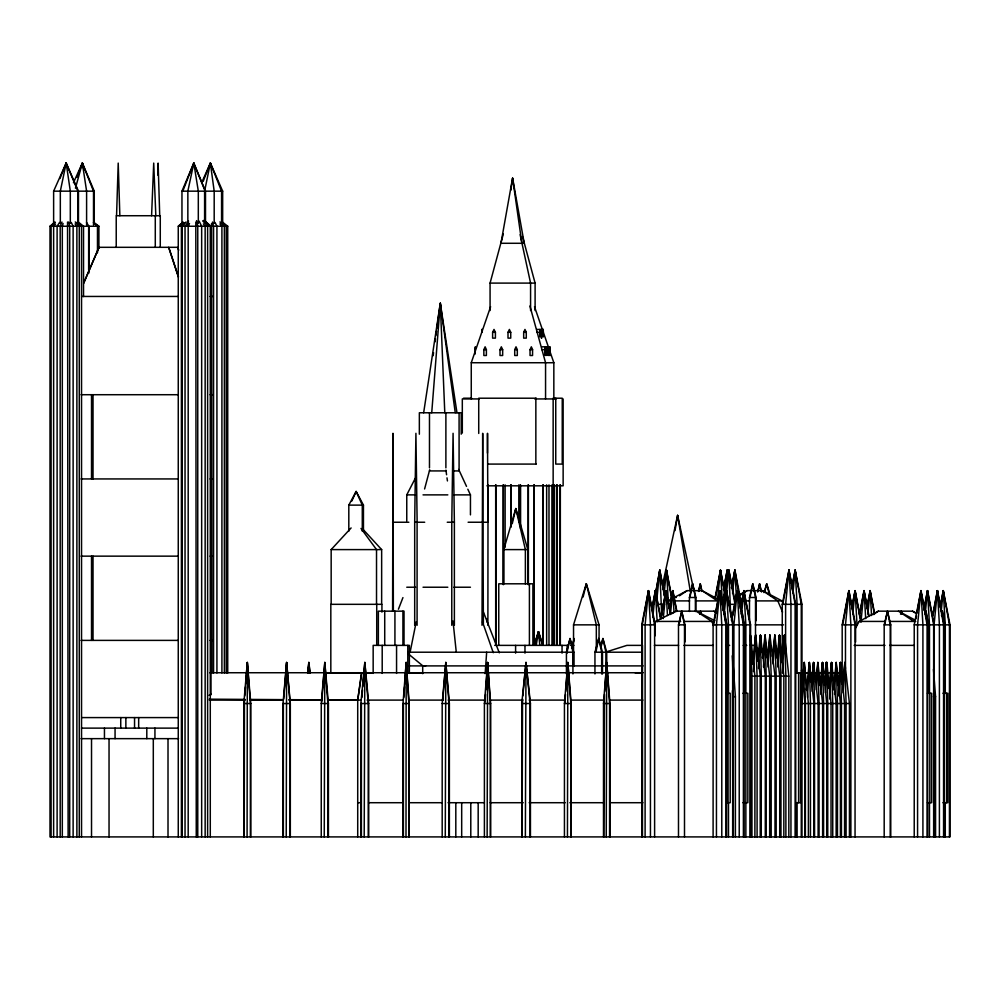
<?xml version="1.0" encoding="UTF-8"?>
<svg xmlns="http://www.w3.org/2000/svg" width="1000" height="1000" viewBox="0 0 1000 1000"><rect width="100%" height="100%" fill="white"/><g stroke="black" fill="none" stroke-linecap="round" stroke-linejoin="round"><path stroke-width="1.5" d="M392.6 611.237L392.975 433.3L393.35 611.237M487.438 453.125L487.512 433.3L487.887 522.238L468.113 522.238M414.688 625.3L414.688 522.238L415.913 433.3L417.088 518.488L417.088 625.3M826.075 673.112L826.237 662.475L827.05 670.075L826.237 662.475L825.062 673.112M826.7 670.075L826.85 662.475L831.038 703.525L831.038 836.912M822.275 673.112L822.513 662.475L826.725 703.525L826.725 836.912M779.275 644.225L779.5 635.112L783.838 676.15L783.838 836.912M813.337 673.112L813.587 662.475L818.112 703.525L818.112 836.912M831.3 673.112L831.562 662.475L836.162 703.525L836.162 836.912M840.138 673.112L840.4 662.475L844.575 703.525L844.575 836.912M760.212 644.225L760.438 635.112L765.288 676.15L765.288 836.912M804.075 670.075L804.275 662.475L808.388 703.525L808.388 836.912M784.225 644.225L784.475 635.112L788.825 676.15L788.825 836.912M809.15 670.075L809.35 662.475L813.938 703.525L813.938 836.912M844.688 668.55L844.85 662.475L849.438 703.525L849.438 836.912M764.912 641.188L765.088 635.112L769.675 676.15L769.675 836.912M817.675 668.55L817.85 662.475L822.625 703.525L822.625 836.912M835.987 670.075L836.213 662.475L840.413 703.525L840.413 836.912M116.562 215.725L118.212 163.088L119.85 215.725M157.75 175.113L158.125 163.088L159.725 215.725M308.512 673.112L308.85 662.475L310.138 673.112M755.3 645.75L755.662 635.112L760.225 676.15L760.225 836.912M769.688 641.188L769.9 635.112L775.013 676.15L775.013 836.912M774.412 647.275L774.513 644.225M774.625 641.188L774.85 635.112L779.725 676.15L779.725 836.912M151.588 215.725L153.713 163.088L155.825 215.725M440.112 307.95L440.325 303.325L456.975 412.775M825.438 692.875L826.85 662.475L827.2 670.075M541.388 338.125L541.525 329.438L541.663 338.125M543.1 336.675L543.237 329.438L536.9 329.438M549.8 346.812L549.938 355.5L549.8 346.812L542.075 346.812M812.237 691.363L813.587 662.475L814.025 671.6M820.95 694.4L822.513 662.475L823.1 673.112M763.487 667.038L765.088 635.112L765.85 648.787M777.862 667.038L779.5 635.112L779.987 645.75M829.7 698.962L831.55 662.475L831.95 671.6M782.487 673.112L784.463 635.112L784.963 645.75M834.525 694.4L836.213 662.475L836.912 676.15M838.625 695.913L840.387 662.475L840.913 673.112M802.775 689.837L804.275 662.475L804.963 676.15M807.487 697.438L809.35 662.475L809.862 673.112M672.45 596.862L672.8 590.638L676.938 611.462M728.65 573.225L728.825 570.125L722.062 604.325L724.338 604.325M816.338 689.837L817.85 662.475L818.188 668.55M843.175 692.875L844.85 662.475L845.163 668.55M927.163 596.862L927.513 590.638L934.262 624.85L934.262 836.912M655.138 595.312L655.413 590.638L660.962 618.9M659.338 577.9L659.775 570.125L665.05 596.888M666.225 574.788L666.488 570.125L671.75 596.888M665.85 593.75L666.025 590.638L670.7 614.438M720.2 574.788L720.475 570.125L724.862 592.425M726.95 574.788L727.225 570.125L728.112 574.587M737.013 595.312L737.275 590.638L744.013 624.85L744.013 836.912M743.7 593.75L743.888 590.638L750.588 624.85L750.588 836.912M758.538 668.55L760.438 635.112L760.925 644.225M794.987 573.225L795.163 570.125L801.963 604.325L801.963 836.912M848.7 593.75L848.875 590.638L855.6 624.85L855.6 642M854.9 593.75L855.075 590.638L851.562 608.488M863.875 593.75L864.062 590.638L869.038 615.925M869.963 593.75L870.138 590.638L874.538 612.95M920.775 593.75L920.962 590.638L927.7 624.85M943.012 595.312L943.275 590.638L950 624.85L950 836.912L50 836.912L50 226.25L54.612 222.237M475.163 349.7L475.337 346.812L475.163 354.05M546.512 349.7L546.688 346.812L546.862 355.5L546.862 349.7M548.162 349.7L548.337 346.812L548.5 355.5L548.5 349.7M648.1 596.862L648.462 590.638L655.225 624.85L655.225 635.763M719.45 596.862L719.812 590.638L726.575 624.85L726.575 836.912M726.15 596.862L726.513 590.638L733.275 624.85L733.35 836.912M734.688 573.225L734.862 570.125L741.325 602.837M768.025 667.038L769.9 635.112L770.25 641.188M773.125 663.988L774.837 635.112L775.225 641.188M788.8 573.225L788.975 570.125L782.262 604.325L782.262 654.275M937.15 595.312L937.425 590.638L944.188 624.85L944.188 836.912M753.462 671.6L755.65 635.112L756.213 644.225M485.05 702L485.538 694.4M485.838 689.837L487.612 662.475L490.625 703.525L490.625 836.912M403.812 697.438L404.538 686.8M404.738 683.763L406.175 662.475L403 703.525L403 836.912M604.487 694.4L603.85 836.912M604.7 691.363L606.712 662.475L609.938 703.525L609.938 836.912M564.85 703.525L565.513 694.4M565.737 691.363L567.837 662.475L571.15 703.525L571.15 836.912M244.45 700.475L244.213 836.912M244.788 695.913L245.487 686.8M245.712 683.763L247.325 662.475L250.787 703.525L250.787 836.912M321.7 702L324.8 662.475L328.425 703.525L328.425 836.912M484.4 836.912L484.4 703.525L487.612 662.475L490.35 703.525L490.35 836.912M603.5 836.912L603.5 703.525L606.712 662.475L609.587 703.525L609.587 836.912M283.712 698.962L286.625 662.475L290.325 703.525L290.325 836.912M431.725 412.775L440.3 303.325L455.262 412.775M442.775 700.475L445.812 662.475L449.375 703.525L449.375 836.912M564.438 836.912L564.438 703.525L567.837 662.475L570.8 703.525L570.8 836.912M361.912 697.438L362.537 689.837M362.8 686.8L364.825 662.475L368.725 703.525L368.725 836.912M243.8 836.912L243.8 703.525L247.325 662.475L250.375 703.525L250.375 836.912M321.25 836.912L321.25 703.525L324.8 662.475L327.875 703.525L327.875 836.912M82.112 166.038L82.375 163.088L94.262 191.163L94.262 223.4M283 836.912L283 703.525L286.625 662.475L290.113 703.525L290.113 836.912M442.188 836.912L442.188 703.525L445.812 662.475L449.038 703.525L449.038 836.912M825.238 673.112L826.225 662.475L826.35 670.075M538.062 636.087L538.475 631.688L542.812 644.887M522.525 698.962L522.1 836.912M522.825 695.913L526 662.475L526.038 667.038M802.663 679.2L804.262 662.475L805.387 703.525L805.387 836.912M307.8 673.112L308.837 662.475L309.913 673.112M360.85 836.912L360.85 703.525L364.825 662.475L368.237 703.525L368.237 836.912M652.837 617.075L655.4 590.638L660.512 618.9L666.012 590.638L670.312 614.438M670.512 613.962L672.8 590.638L676.55 611.462M724.375 612.413L726.513 590.638L732.663 624.85L732.663 836.912M726.237 596.55L728.825 570.125L724.013 596.888M732.575 593.438L734.862 570.125L741.012 607.45M741.6 613.962L743.888 590.638L750.037 624.85L750.037 836.912M792.9 593.438L795.163 570.125L801.275 604.325L801.275 836.912M838.162 685.275L840.387 662.475M867.875 613.962L870.138 590.638L874.4 614.438M925.212 613.962L927.5 590.638L933.65 624.85L933.65 836.912M656.688 601.213L659.775 570.125L664.887 598.375M664.013 595L666.488 570.125L671.6 598.375M663.225 618.625L666.025 590.638L666.812 598.413M717.525 599.663L720.475 570.125L724.5 592.425M725.062 591.888L727.212 570.125L728.3 576.075M733.888 684.1L733.888 624.85L737.275 590.638L743.4 624.85L743.4 836.912M852.775 613.962L855.075 590.638L852.675 604.025M861.125 620.188L864.05 590.638L868.625 615.925M941.263 610.85L943.275 590.638L949.45 624.85L949.45 836.912M833.438 689.837L836.2 662.475L837.463 703.525L837.463 836.912M521.75 836.912L521.75 703.525L526 662.475L525.375 836.912M824.5 685.275L826.838 662.475L827.75 703.525L827.75 836.912M806.425 689.837L809.338 662.475L810.45 703.525L810.45 836.912M781.538 662.475L784.463 635.112L785.888 676.15L785.888 836.912M828.775 688.312L831.55 662.475L832.75 703.525L832.75 836.912M486.662 652.212L485.15 673.662M757.588 660.95L760.425 635.112L761.263 676.15L761.263 836.912M811.413 682.237L813.587 662.475L814.55 703.525L814.55 836.912M842.513 683.763L844.85 662.475L846.087 703.525L846.087 836.912M752.425 663.988L755.65 635.112L757.087 676.15L757.087 836.912M776.963 657.913L779.488 635.112L780.962 676.15L780.962 836.912M819.987 685.275L822.513 662.475L823.575 703.525L823.575 836.912M762.463 657.913L765.075 635.112L766.188 676.15L766.188 836.912M772.375 656.388L774.837 635.112L776.175 676.15L776.175 836.912M815.562 682.237L817.85 662.475L819.062 703.525L819.062 836.912M307.587 673.112L308.837 662.475L309.025 668.55M767.225 657.913L769.887 635.112L771.175 676.15L771.175 836.912M210.012 166.038L210.375 163.088L210.963 166.038M925.675 614.212L926.05 611.163L928.587 624.85L928.587 693.263M741.575 614.212L741.975 611.163L744.425 624.85L744.425 693.263M193.4 166.038L193.787 163.088L205.5 191.163L205.5 221.863M65.75 166.038L66.15 163.088L53.625 191.163L53.625 223.4M433.137 355.737L433.562 352.65M435.025 341.863L435.45 338.775M435.875 335.7L436.5 331.075M436.925 327.987L440.288 303.325L440.938 311.025M361.538 672.75L357.713 700.1L357.713 836.912M510.838 190.25L512.612 178.137L524.212 243.287L500.962 243.287L512.562 178.137M423.65 412.775L440.275 303.325L444.787 412.775M536.3 644.887L538.475 631.688L542.463 644.887M675.025 530.6L677.625 515.388L694.062 591.4M741.438 614.212L741.975 611.163L743.75 624.85L743.75 693.263M652.738 605.513L655.4 590.638L656.025 596.862M656.038 590.938L659.762 570.125L660.25 574.788M663.812 584.987L666.475 570.125L662.663 589.45M661.213 617.413L666.025 590.638L667.475 615.525M669.85 607L672.788 590.638L673.112 593.75M715.662 596.888L720.462 570.125L720.938 574.788M724.55 584.987L727.212 570.125L727.537 573.225M722.938 602.837L723.475 599.862M732.75 615.925L737.262 590.638L737.9 596.862M740.938 607L743.875 590.638L744.212 593.75M792.5 584.987L795.163 570.125L795.938 577.9M843 623.362L848.875 590.638L855.05 624.85L855.05 836.912M860.05 612.95L864.05 590.638L864.825 598.413M867.738 604.025L870.125 590.638L870.763 596.862M915.9 618.9L916.438 615.925M916.963 612.95L920.95 590.638L927.087 624.85L927.087 836.912M940.6 605.513L943.263 590.638L943.9 596.862M713.913 623.362L719.8 590.638L725.962 624.85L725.962 836.912M723.562 607L726.513 590.638L727.15 596.862M723.85 614.212L724.4 611.163L726.912 624.85L726.912 693.263M732.175 584.987L734.85 570.125L735.188 573.225M783.075 602.837L788.962 570.125L785.612 604.325L785.612 654.275M924.55 607L927.5 590.638L928.125 596.862M932.862 615.925L937.412 590.638L932.463 615.925M925.487 614.212L926.05 611.163L927.763 624.85L927.7 836.912M941.488 615.725L942.337 611.163L944.875 624.85L944.875 693.263M714.938 598.375L720.462 570.125L722.375 602.775M842.188 684.1L842.188 624.85L848.863 590.638L849.188 593.75M641.75 836.912L641.75 624.85L648.45 590.638L654.613 624.85L654.613 836.912M651.587 609.975L655.4 590.638L657.163 621.737M698.763 591.4L700.263 583.8L702.075 591.4M713.1 836.912L713.1 624.85L719.8 590.638L720.138 593.75M723.413 589.45L727.212 570.125L727.675 577.9M722.712 609.975L726.513 590.638L728.487 624.85L728.487 693.462M731.35 587.962L734.85 570.125L736.475 598.1M731.413 620.388L737.262 590.638L739.225 624.85L739.225 836.912M740.375 608.488L743.875 590.638L745.863 624.85L745.863 836.912M791.637 587.962L795.163 570.125L797.1 604.325L797.1 673.012M859.362 614.438L864.05 590.638L865.7 618.625M866.612 608.488L870.125 590.638L871.55 615.525M914.225 836.912L914.225 624.85L920.95 590.638L921.737 598.413M923.7 609.975L927.5 590.638L929.475 624.85L929.475 693.462M940.037 607L943.263 590.638L945.275 624.85L945.275 693.462M669.262 608.488L672.788 590.638L674.025 612.413M758.088 591.4L759.587 583.8L761.587 592.013M410.112 652.212L416.213 621.812M750.037 597.487L752.763 583.8L756.062 597.487L756.062 620.8M678.962 624.85L681.725 611.163L684.975 624.85L684.975 642M689.912 597.487L692.65 583.8L695.925 597.487L695.925 611.475M699.862 614.212L700.487 611.163L701.162 613.9M884.675 624.85L887.45 611.163L890.763 624.85L890.763 836.912M70.312 223.4L70.312 191.163L66.175 163.088L60.325 191.163L60.325 223.4M572.587 646.125L574.225 638.525L571.587 648.112M596.1 650.688L598.713 638.525L602.475 652.212L602.475 673.938M662.438 585.325L677.562 515.388M601.263 646.125L602.913 638.525L606.725 652.212L606.725 672.387M567.038 652.212L570.025 638.525L573.75 652.212L573.75 666.188M512.238 523.75L515.825 508.55L527.837 549.6L527.837 583.95M678.487 836.912L678.487 624.85L681.725 611.163L684.5 624.85L684.5 836.912M689.425 611.475L689.425 597.487L692.65 583.8L695.375 597.487L695.375 611.475M698.462 591.4L700.263 583.8L701.775 591.4M900.537 614.212L901.25 611.163L901.988 614.212M699.837 613.9L700.487 611.163L701.112 614.212M757.638 592.013L759.587 583.8L761.087 591.4M884.188 836.912L884.188 624.85L887.45 611.163L890.212 624.85L890.212 836.912M749.488 619.25L749.488 597.487L752.763 583.8L755.512 597.487L755.512 644.125M583.1 597L586.337 583.8L599.062 624.85L599.062 641.575M764.912 591.138L766.737 583.8L770.375 595.525M424.6 488.963L429.7 469.762M490.075 310.538L490.075 283.1L503.312 234.037M594.95 673.938L594.95 652.212L598.713 638.525L601.663 652.212L601.663 673.938M63.087 223.45L62.312 226.25L62.312 836.912M75.438 188.2L82.362 163.088L93.513 191.163L93.513 224.938M600.638 646.737L602.913 638.525L605.9 652.212L605.9 673.938M503.762 583.95L503.762 549.6L515.775 508.55L525.375 549.6L525.375 583.95M534.5 644.887L538.462 631.688L539.675 639.012M573.538 665.9L573.538 624.85L586.287 583.8M763.95 592.6L766.688 583.8L769.225 594.062M534.15 644.887L538.462 631.688L539.775 644.887M471.262 398.938L471.262 362.738L490.6 306.7M77.05 177.125L82.35 163.088L83.725 168.988M398.425 609.225L402.938 597.6M182.787 191.163L193.775 163.088L205.15 191.163L205.15 221.863M203.2 181.337L210.362 163.088L214.188 191.163L214.188 223.4M59.975 178.525L66.137 163.088M181.962 223.4L181.962 191.163L193.775 163.088L194.338 166.038M61.988 222.037L60.188 226.25L60.188 836.912M83.713 282.975L98.987 247.312L177.512 247.312L178.738 250.175M83.713 283.15L98.987 247.475M483.85 349.7L485.125 346.812L486.388 349.675L486.388 355.5L483.85 355.5L483.85 349.7L486.388 349.7M201.637 182.738L210.35 163.088L204.6 191.163L204.6 221.863M351.825 501.025L356.15 491.45L363.45 505.125L363.45 531.2M523.675 332.337L524.975 329.438L526.275 332.337L526.275 338.125L523.675 338.125L523.675 332.337L526.275 332.337M530.037 349.7L531.337 346.812L532.562 349.538L532.562 355.5L530.037 355.5L530.037 349.7L532.562 349.7M514.712 349.7L516.013 346.812L517.312 349.688L517.312 355.5L514.712 355.5L514.712 349.7L517.312 349.7M73.45 182.738L82.35 163.088L86.6 191.163L86.6 224.938M500 349.7L501.337 346.812L502.663 349.7L502.663 355.5L500 355.5L500 349.7L502.663 349.7M189.5 223.45L188.188 226.25L188.188 836.912M508 332.337L509.375 329.438L510.737 332.337L510.737 338.125L508 338.125L508 332.337L510.737 332.337M492.612 332.337L494.012 329.438L495.412 332.312L495.412 338.125L492.612 338.125L492.612 332.337L495.412 332.337M406.763 521.038L406.763 494.875L415.3 478.275M348.812 531.2L348.812 505.125L356.125 491.45L362.287 505.125L362.287 531.2M855.625 628.05L859.163 621.425L878.363 611.163L912.513 611.163L916.525 613.212M654.25 624.138L655.763 621.425L675.888 611.163L713.962 611.163L716.587 612.537M59.588 222.425L57.112 226.25L57.112 836.912M188.562 221.15L185.037 226.25L185.037 836.912M186.075 221.938L182.237 226.25L182.237 836.912M55.55 224.1L53.625 226.25L53.625 836.912M331.163 604.325L331.163 549.6L351.112 527.938M184.488 223.012L181.412 226.25L181.412 836.912M361.75 672.738L357.713 700.1L328.025 699.912M55.4 222.237L51.1 226.25L51.1 836.912M50.613 226.25L53.95 223.25M740.763 594.913L747.087 590.638L762.625 590.638L782 600.9L783.438 603.562M679.488 595.775L687.125 590.638L702.05 590.638L718.6 599.438M873.213 614.587L878.363 611.163M672.275 613.538L675.888 611.163M209.1 695.325L210.963 694.188M687.125 590.638L667.812 600.9L670.763 600.9M739.35 594.75L747.087 590.638M606.763 651.75L626.912 645.375L642.463 645.375L642.425 836.912M324.738 672.987L372.8 672.8M53.625 191.163L94.262 191.163M181.962 191.163L222.662 191.163L222.662 223.4M50 226.25L98.912 226.25L98.912 248.125M227.725 672.925L227.725 226.25L178.263 226.25L178.263 836.912M490.075 283.1L535.1 283.1L535.1 310.538M81.613 296.45L178.388 296.45M210.113 296.45L213.088 296.45M536.763 332.337L540.087 332.337M543.1 332.337L543.375 336.675M541.85 349.7L545.288 349.7L545.288 355.5L545.112 346.812L545.288 349.7M471.262 362.738L553.837 362.738L553.837 398.938M81.062 394.712L178.162 394.712M210.113 394.712L213.088 394.712M463.537 398.212L471.613 398.212M536.188 398.212L478.725 398.212L478.725 433.45M553.013 398.212L562.25 398.212L562.25 464.087L555.75 464.087L555.75 398.212M479.25 398.938L462.312 398.938L462.312 433.062M534.725 398.938L556.013 398.938M487.987 464.087L536.188 464.087M429.475 470.925L445.887 470.925M453.225 470.925L459.087 470.925L459.087 412.775M81.062 478.938L178.162 478.938M210.113 478.938L213.088 478.938M486.938 485.812L563.138 485.812L563.138 398.938M406.763 494.875L415.637 494.875M423.038 494.875L447.825 494.875M453.888 494.875L470.45 494.875L470.45 514.875M348.812 505.125L363.45 505.125M392.6 522.238L408.85 522.238M414.688 522.238L424.7 522.238M447.25 522.238L454.375 522.238L454.375 625.3M331.163 549.6L381.65 549.6L381.65 604.325M503.762 549.6L527.837 549.6M81.062 556.15L178.162 556.15M210.113 556.15L213.088 556.15M406.763 587.225L415.637 587.225M423.038 587.225L447.825 587.225M453.888 587.225L470.45 587.225M673.325 597.487L676.325 597.487M689.425 597.487L695.925 597.487M749.488 597.487L756.062 597.487M673.75 600.9L689.6 600.9M695.562 600.9L717.337 600.9L702.05 590.638M740.15 600.9L743.263 600.9M745 600.9L749.663 600.9M755.888 600.9L782 600.9M653.65 604.325L659.762 570.125L661.725 615.25M657.725 604.325L664.55 604.325M728.112 604.325L734.987 604.325L728.838 570.125L730.75 616.812M782.262 604.325L795.738 604.325L795.738 836.912M797.1 604.325L801.963 604.325M655.763 621.425L680.662 621.425M683.787 621.425L714.025 621.425M859.163 621.425L885.075 621.425M889.438 621.425L915.763 621.425M573.538 624.85L599.062 624.85M641.75 624.85L655.225 624.85M678.487 624.85L684.975 624.85M713.1 624.85L726.912 624.85M728.487 624.85L733.275 624.85M733.888 624.85L750.588 624.85M755.225 624.85L783.575 624.85M842.188 624.85L855.6 624.85M884.188 624.85L890.763 624.85M914.225 624.85L928.587 624.85M929.475 624.85L944.875 624.85M945.275 624.85L950 624.85M81.062 640.387L178.162 640.387M210.113 640.387L213.088 640.387M494.75 645.375L568.475 645.375M570.85 645.375L573.888 645.375M654.35 645.375L678.612 645.375M683.913 645.375L713.25 645.375M725.962 645.375L729.65 645.375M743.2 645.375L746.75 645.375M749.963 645.375L754.013 645.375M854.15 645.375L885.013 645.375M889.638 645.375L914.338 645.375M407.887 652.212L573.75 652.212M594.95 652.212L641.95 652.212M407.775 665.9L643.125 665.9M209.788 672.738L642.85 672.738L635.037 672.738M795.662 672.738L800.525 672.738L800.525 802.712L795.662 802.712M800.763 672.738L821.025 672.738M824.15 672.738L841.3 672.738M750.512 636.625L751.95 676.15L769.675 676.15M771.175 676.15L775.013 676.15M776.175 676.15L779.725 676.15M780.962 676.15L788.825 676.15M819.775 679.575L833.95 679.575M836.875 679.575L840.138 679.575M726.1 693.263L730.2 693.263L730.2 802.712L726.988 802.712M742.95 693.263L747.85 693.263L747.85 802.712L742.95 802.712M927.463 693.263L931.663 693.263L931.663 802.712L927.463 802.712M942.925 693.263L947.812 693.263L947.812 802.712L942.925 802.712M735.4 696.675L733.35 696.675L732.487 655.638L735.4 696.675L735.4 836.912M933.45 696.675L935.562 696.675L935.562 836.912M209.312 700.1L245.238 700.1M249.925 700.1L282.725 700.1M288.975 700.1L321.775 700.1M328.025 700.1L360.825 700.1M367.062 700.1L402.9 700.1M409.137 700.1L443.425 700.1M448.1 700.1L485.5 700.1M490.175 700.1L522.9 700.1M529.138 700.1L564.987 700.1M571.225 700.1L603.95 700.1M610.175 700.1L642.913 700.1M243.8 703.525L250.787 703.525M283 703.525L290.325 703.525M321.25 703.525L328.425 703.525M360.85 703.525L368.725 703.525M403 703.525L409.225 703.525L409.225 836.912M442.188 703.525L449.375 703.525M484.4 703.525L490.625 703.525M521.75 703.525L530.438 703.525L530.438 836.912M564.438 703.525L571.15 703.525M603.5 703.525L609.938 703.525M805.037 836.912L805.037 703.525L801.963 703.525L801.5 688.312M805.387 703.525L813.938 703.525M814.55 703.525L818.112 703.525M819.062 703.525L822.625 703.525M823.575 703.525L826.725 703.525M827.75 703.525L844.575 703.525M846.087 703.525L849.438 703.525M81.812 717.588L178.4 717.588M81.512 728.125L178.4 728.125M81.062 738.65L178.588 738.65M357.713 802.712L360.825 802.712M368.612 802.712L402.9 802.712M409.087 802.712L441.863 802.712M448.025 802.712L484.387 802.712M490.175 802.712L523.25 802.712M529.138 802.712L565.2 802.712M569.862 802.712L604.062 802.712M610.175 802.712L642.913 802.712M801.413 672.85L810.65 672.875L816.712 677.375M357.575 672.738L373.075 672.788M408.738 672.925L422.7 672.975M408.55 654.038L422.7 665.763L425.8 665.775M209.312 699.175L245.238 699.4M249.925 699.425L282.725 699.638M288.975 699.675L321.775 699.875M714.887 620.737L696.112 611.163L711.812 621.425L713.587 625.487M914.9 619.963L898.45 611.163L913.888 621.425M912.513 611.163L916.275 613.538M713.962 611.163L716.55 612.875M762.625 590.638L777.825 600.9L782.562 612.087M819.137 679.175L821.562 680.975M93.975 222.512L98.912 226.25M221.825 221.575L227.725 226.25M93.425 222.512L98.162 226.25M756.4 647.3L763.562 653.1M765.962 655.025L768.35 656.963M77.75 221.575L83.525 226.25L83.525 296.537M94.062 223.45L97.475 226.25L97.475 252.8M221.637 222.237L226.287 226.25L226.287 672.925M204.025 220.238L210.963 226.25L210.963 694.8M204.75 221.238L210.287 226.25L210.287 836.912M77.162 222.237L81.538 226.25L81.538 836.912M219.95 221.938L224.375 226.25L224.375 672.925M75.263 221.938L79.275 226.25L79.275 836.912M362.762 529.075L381.65 549.6M202.675 220.85L207.613 226.25L207.613 836.912M219.925 223.912L221.912 226.25L221.912 672.925M75.1 223.912L76.888 226.25L76.888 836.912M203.425 223.912L205.15 226.25L205.15 836.912M361.012 528.45L376.525 549.6L376.525 604.325M86.55 222.425L88.863 226.25L88.863 273.113M215.025 222.425L216.925 226.25L216.925 672.925M199.15 221.15L201.663 226.25L201.663 836.912M71.237 222.425L73.125 226.25L73.125 836.912M458.675 469.438L466.525 486.388M467.825 489.212L470.45 494.875M66.725 166.038L66.175 163.088L78.463 191.163L78.463 221.863M222.662 191.163L210.4 163.088L221.575 191.163L221.575 223.4M66.188 163.088L77.912 191.163L77.912 223.4M483.462 612.137L499.288 652.812M482.5 621.912L493.263 652.7M534.513 306.7L553.837 362.738M178.425 276.837L168.688 247.312L178.425 277.013M529.913 306L545.562 362.738L545.562 398.938M522.65 237.013L535.1 283.1M212.488 222.037L213.562 226.25L213.562 672.925M68.65 222.037L69.7 226.25L69.7 836.912M586.337 583.8L596.325 624.85L596.325 650.688M520.125 234.662L530.575 283.1L530.575 310.538M196.562 220.637L197.763 226.25L197.763 836.912M901.263 611.163L901.875 614.212M861.237 621.875L855.1 590.638L857.025 624.85M795.738 604.325L788.988 570.125L790.95 604.325L790.95 836.912M735.312 602.837L728.85 570.125L729.137 573.225M793 592.925L791.625 585.325L791.925 588.362M860.675 621.875L855.1 590.638L855.863 598.413M677.625 515.388L690.325 591.4M211.588 223.45L212 672.925M512.6 178.137L521.888 243.287M445.925 470.112L446.575 474.75M447 477.85L447.438 480.938M67.55 222.037L68.125 836.912M942.337 611.163L944.05 624.85L944.05 693.263M724.4 611.163L726.1 624.85M530.438 703.525L526.013 662.475L530.1 703.525L530.1 836.912M195.812 222.037L196.262 836.912M801.513 670.075L805.037 703.525M452.987 620.975L456.25 651.95M938.05 596.862L937.438 590.638L934.062 624.85L934.062 684.1M789.762 577.9L788.988 570.125L795.125 604.325L795.125 836.912M744.513 596.862L744.825 599.975M720.438 596.862L720.75 599.975M649.087 596.862L648.475 590.638L642.288 624.85L642.288 836.912M849.5 596.862L849.8 599.975M666.963 574.788L666.5 570.125L668.312 601.213M732.463 690.6L732.938 836.912M933.462 669.312L935.562 696.675M409.225 703.525L406.188 662.475L406 836.912M751.137 645.75L750.462 635.112L754.9 676.15L754.9 836.912M751.513 651.838L751.712 654.875M775.5 645.75L775.675 648.787M756.475 648.787L756.663 651.838M770.5 645.75L770.675 648.787M818.525 674.638L818.688 677.675M845.462 674.638L845.612 677.675M543.237 329.438L543.375 332.337M827.475 676.15L827.613 679.2M732.5 655.638L733.112 670.837M733.487 679.95L733.675 684.513M840.4 662.475L841.438 703.525L841.438 836.912M364.975 670.075L364.837 662.475L364.2 836.912M445.95 670.075L445.825 662.475L445.275 836.912M487.8 674.638L487.625 662.475L487.137 836.912M454.375 522.238L453.075 433.3L451.775 522.238L451.775 625.3M324.913 670.075L324.8 662.475L324.25 836.912M567.95 671.6L567.837 662.475L567.45 836.912M606.85 673.112L606.725 662.475L606.237 836.912M406.262 671.6L406.175 662.475L408.875 703.525L408.875 836.912M247.425 673.112L247.325 662.475L247.087 836.912M286.663 673.112L286.625 662.475L286.225 836.912M946.513 693.263L946.513 802.712M945.275 802.613L945.275 836.912M943.575 836.912L943.575 624.85L937.438 590.638L939.4 624.85L939.4 836.912M929.825 693.263L929.825 802.712M929.475 802.613L929.475 836.912M922.913 836.912L922.913 624.85L920.962 590.638L917.575 624.85L917.575 836.912M850.875 836.912L850.875 624.85L848.888 590.638L845.475 624.85L845.475 668.512M798.612 672.738L798.612 802.712M797.1 802.575L797.1 836.912M751.95 676.15L751.95 836.912M728.487 802.613L728.487 836.912M728.075 693.263L728.075 802.712M721.787 836.912L721.787 624.85L719.825 590.638L716.45 624.85L716.45 836.912M650.438 836.912L650.438 624.85L648.475 590.638L645.1 624.85L645.1 836.912M572.925 673.938L572.925 652.212L570.037 638.525L566.425 652.212L566.425 673.938M567.175 645.375L567.175 653.162M562.05 645.375L562.05 653.162M560.337 484.85L560.337 645.3M560 484.85L560 645.3M557.263 484.85L557.263 645.3M556.638 484.85L556.638 645.3M554.388 484.85L554.388 645.3M553.562 484.85L553.562 645.3M553.425 484.85L553.425 645.3M553.15 398.938L553.15 485.812M552.875 484.85L552.875 645.3M552.537 484.85L552.612 645.3M552.125 484.85L552.125 645.3M548.987 484.85L548.987 645.3M546.65 484.85L546.65 645.3M543.237 484.85L543.237 643.75M542.888 484.85L542.888 645.3M540.087 336.675L539.95 329.438L539.812 336.675M535.85 398.212L535.85 464.087M534.2 484.85L534.2 645.3M533.938 484.85L533.938 645.3M532.9 644.737L532.9 583.8L498.762 583.8L498.762 644.737M529.412 583.8L529.412 644.737M528.387 484.85L528.387 584.55M528.188 484.85L528.188 584.55M524.975 645.375L524.975 653.162M520.525 484.85L520.525 528.462M520.312 484.85L520.312 525.35M518.812 484.85L518.812 522.238M515.6 645.375L515.6 653.162M511.087 484.85L511.087 526.912M510.875 484.85L510.875 526.912M505.125 484.85L505.125 547.163M503.425 484.85L503.425 584.55M503.212 484.85L503.212 584.55M495.825 484.85L495.825 643.75M495.688 484.85L495.688 645.3M488.025 484.85L487.887 625.3M487.137 619.05L487.137 622.175M483.375 623.737L482.688 433.3L482.013 625.3M478.175 802.712L478.175 836.912M470.788 802.712L470.788 836.912M461.688 802.712L461.688 836.912M461.213 434.2L461.213 412.775L419.35 412.775L419.35 434.2M455.812 802.712L455.812 836.912M445.887 412.775L445.887 467.863M429.475 412.775L429.475 467.863M422.7 665.763L422.7 673.662M409.363 673.4L409.363 645.375L373.162 645.375L373.162 673.4M407.788 645.375L407.788 673.4M404.025 645.413L404.025 611.163L378.363 611.163L378.363 645.413M403.4 703.525L403.4 836.912M402.925 611.163L402.925 645.413M396.562 645.375L396.562 673.4M394.925 611.163L394.925 645.413M384.725 611.163L384.725 645.413M382.2 645.375L382.2 673.4M381.925 612.125L381.925 604.325L330.825 604.325L330.825 673.012M376.725 604.325L376.725 644.912M361.4 703.525L361.4 836.912M283.35 703.525L283.35 836.912M198.312 223.4L198.312 191.163L193.812 163.088L187.85 191.163L187.85 224.938M168.012 738.65L168.012 836.912M160.275 247.312L160.275 215.725L116.225 215.725L116.225 247.312M155.287 215.725L155.287 247.312M154.938 728.125L154.938 738.65M153.3 738.65L153.3 836.912M146.8 728.125L146.8 738.65M138.663 717.588L138.663 728.125M134.55 717.588L134.55 728.125M125.862 717.588L125.862 728.125M120.738 717.588L120.738 728.125M115.062 728.125L115.062 738.65M109.038 738.65L109.038 836.912M104.45 728.125L104.45 738.65M93.025 394.712L93.025 478.938M93.025 556.15L93.025 640.387M91.525 394.712L91.525 478.938M91.525 556.15L91.525 640.387M91.525 738.65L91.525 836.912M88.65 226.25L88.65 269.988M482.013 329.438L481.875 332.337L482.013 329.438M183.012 222.237L178.337 226.25L182.963 222.237"/></g></svg>
